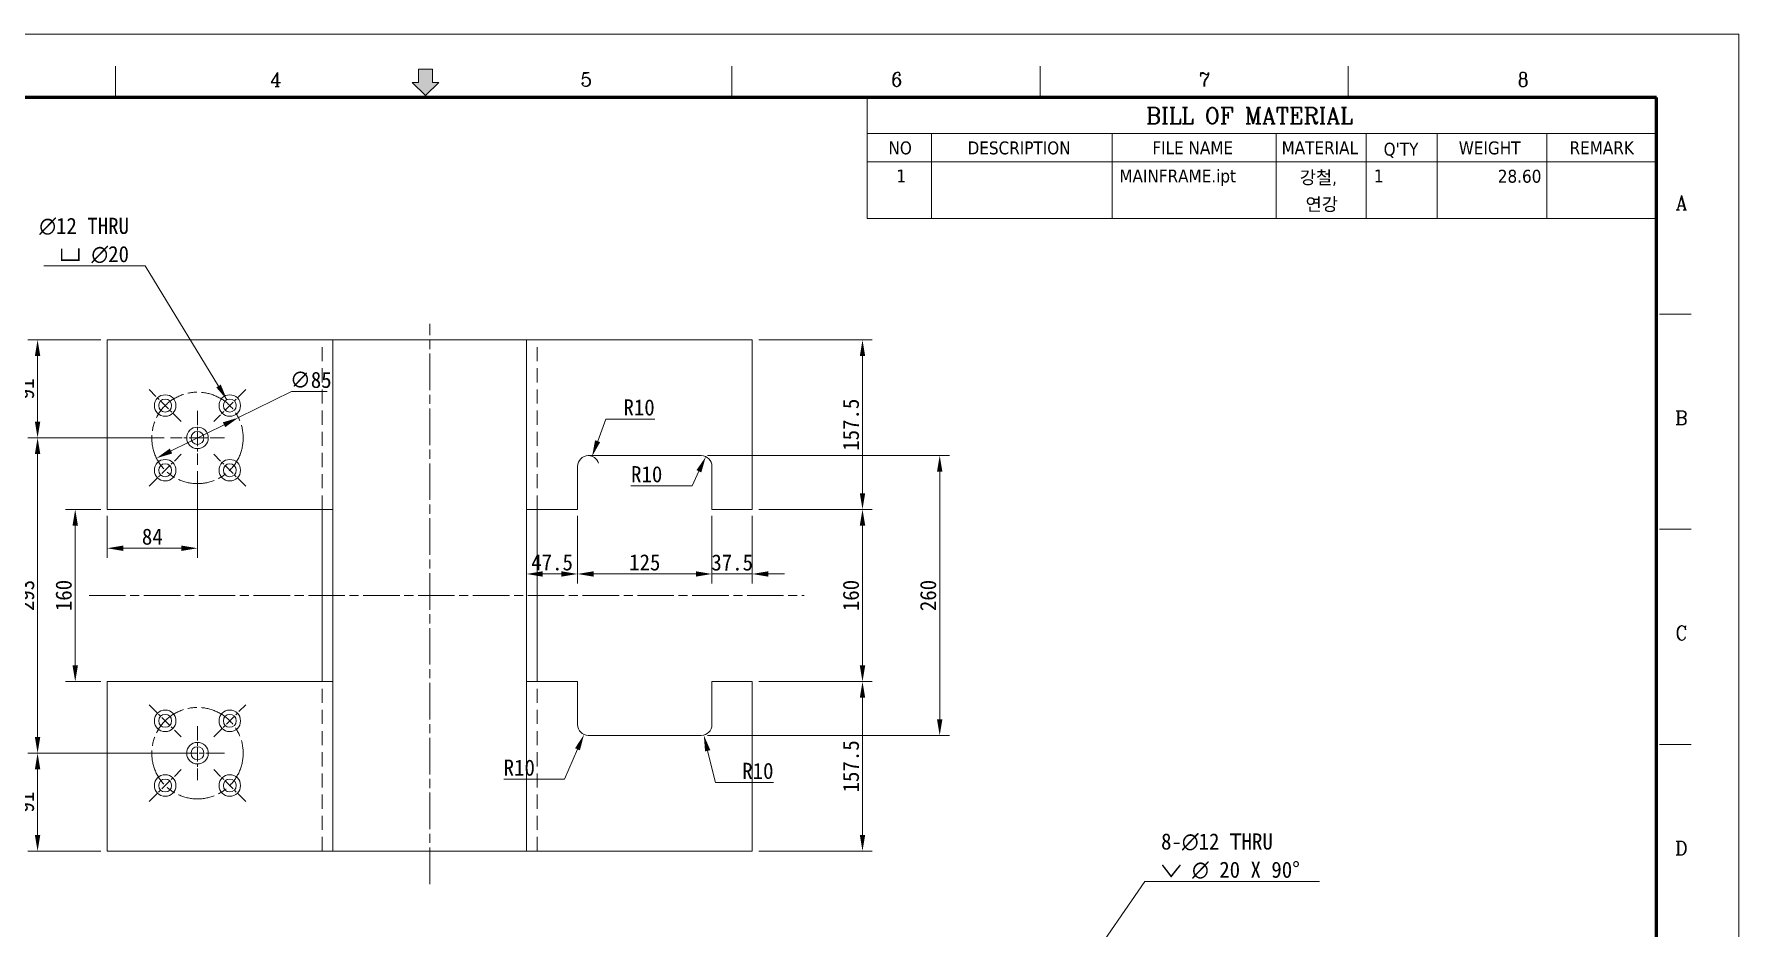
# Model space of a CAD drawing. Header units: millimetres. Extents: x 36 to 2484, y 36 to 1746.
# Drawn here: x 898 to 2484, y 915 to 1746 of the extents above; entities that cross this region are included whole.
import ezdxf
from ezdxf.enums import TextEntityAlignment as Align

# ---------------------------------------------------------------- set-up
doc = ezdxf.new("R2010")
doc.units = ezdxf.units.MM
doc.header["$LTSCALE"] = 6
doc.linetypes.add('CHAIN', pattern=[0.3543, 0.2362, -0.0295, 0.0591, -0.0295])
doc.linetypes.add('HIDDEN', pattern=[9.525, 6.35, -3.175])
doc.layers.get('0').update_dxf_attribs({"lineweight": 18})
for name, color, linetype, lineweight in [('SkizziergeometrieWIN-ISO', 7, 'Continuous', 50), ('가는실선_A4', 7, 'Continuous', 5), ('굵은실선_A3', 7, 'Continuous', 18)]:
    doc.layers.add(name, color=color, linetype=linetype, lineweight=lineweight)
for name, color, linetype, lineweight, true_color in [('가는실선_A3', 9, 'Continuous', 5, 0x808080), ('가는실선중심선_A3', 1, 'Continuous', 5, 0xff0000), ('가는파선_A3', 7, 'HIDDEN', 13, 0x008000), ('해치선_A3', 1, 'Continuous', 5, 0xff0000)]:
    doc.layers.add(name, color=color, linetype=linetype, lineweight=lineweight, true_color=true_color)
doc.styles.add('A3_DS_PartList', font='RomanC.shx')
doc.styles.add('A3_DS_TB02', font='tahoma.ttf')
doc.styles.add('치수문자_A3(2.5)', font='')
doc.styles.add('텍스트 스타일36', font='ROMANC.shx', dxfattribs={"width": 0.941937})
doc.styles.get('치수문자_A3(2.5)').set_extended_font_data('GulimChe')
doc.dimstyles.new('치수_A3(2.5)', dxfattribs={"dimscale": 6, "dimtxt": 2.5, "dimasz": 2.5, "dimexe": 1.5, "dimexo": 1, "dimgap": 0.5, "dimtad": 1, "dimtoh": 1, "dimdec": 1, "dimrnd": 1e-08, "dimdsep": 46, "dimtxsty": '치수문자_A3(2.5)', "dimcen": 0.09, "dimdle": 10, "dimclrd": 8, "dimclre": 8, "dimclrt": 7, "dimadec": 1, "dimazin": 2, "dimtfac": 0.8, "dimtmove": 0, "dimatfit": 3, "dimfxl": 1, "dimtolj": 1, "dimtzin": 0, "dimlwd": -1, "dimlwe": -1, "dimarcsym": 0})
doc.dimstyles.new('치수_A3(2.5)$7', dxfattribs={"dimscale": 6, "dimtxt": 2.5, "dimasz": 2.5, "dimexe": 1.5, "dimexo": 1, "dimgap": 0.5, "dimtad": 1, "dimtoh": 1, "dimdec": 1, "dimrnd": 1e-08, "dimdsep": 46, "dimtxsty": '치수문자_A3(2.5)', "dimcen": 0.09, "dimdle": 10, "dimclrd": 256, "dimclre": 8, "dimclrt": 7, "dimadec": 1, "dimazin": 2, "dimtfac": 0.8, "dimtmove": 0, "dimatfit": 3, "dimfxl": 1, "dimtolj": 1, "dimtzin": 0, "dimlwd": -1, "dimlwe": -1, "dimarcsym": 0})

# ---------------------------------------------------------------- blocks, each defined once
blk = doc.blocks.new('경계 A3_경계')
at = {"layer": '해치선_A3'}
blk.add_hatch(color=7, dxfattribs=at).paths.add_polyline_path([(211.52, 283.53), (212.48, 283.53), (210.42, 281.47), (208.36, 283.53), (209.32, 283.53), (209.32, 285.59), (211.52, 285.59)])
for p, q in [((209.32, 285.59), (211.52, 285.59)), ((209.32, 283.53), (209.32, 285.59)), ((211.52, 285.59), (211.52, 283.53)), ((208.36, 283.53), (209.32, 283.53)), ((210.42, 281.47), (208.36, 283.53)), ((211.52, 283.53), (212.48, 283.53))]:
    blk.add_line(p, q)
at = {"layer": 'SkizziergeometrieWIN-ISO', "lineweight": 18}
for p, q in [((6, 291), (414, 291)), ((414, 291), (414, 6))]:
    blk.add_line(p, q, dxfattribs=at)
at = {"layer": '가는실선_A3', "color": 7}
for p, q in [((162.34, 281.16), (162.34, 286.06)), ((257.9, 281.16), (257.9, 286.06)), ((305.67, 281.16), (305.67, 286.06)), ((353.45, 281.16), (353.45, 286.06)), ((401.71, 247.62), (406.61, 247.62)), ((401.71, 214.3), (406.61, 214.3)), ((401.71, 180.98), (406.61, 180.98))]:
    blk.add_line(p, q, dxfattribs=at)
at = {"layer": '가는실선_A3', "color": 7, "lineweight": 60}
for p, q in [((401.22, 281.16), (19.02, 281.16)), ((401.22, 14.6), (401.22, 281.16))]:
    blk.add_line(p, q, dxfattribs=at)
at = {"layer": '굵은실선_A3'}
blk.add_line((212.48, 283.53), (210.42, 281.47), dxfattribs=at)
at = {"layer": '가는실선_A3', "color": 7, "style": '텍스트 스타일36', "width": 0.941937}
for s, p in [('4', (187.21, 283.98)), ('5', (235.33, 283.98)), ('6', (283.45, 283.98)), ('7', (331.14, 283.98)), ('8', (380.55, 283.98)), ('A', (405.08, 264.88)), ('B', (405.08, 231.56)), ('C', (405.08, 198.24)), ('D', (405.08, 164.92))]:
    blk.add_text(s, height=2.2, dxfattribs=at).set_placement(p, align=Align.MIDDLE_CENTER)
blk = doc.blocks.new('*D16')
at = {"layer": 'Defpoints', "color": 0, "transparency": 16777216}
for p in [(1566.4, 1461.8), (1566.4, 1304.3), (1668.9, 1304.3)]:
    blk.add_point(p, dxfattribs=at)
at = {"layer": '가는실선_A4', "color": 8, "transparency": 16777216}
for p, q in [((1572.4, 1461.8), (1677.9, 1461.8)), ((1668.9, 1446.8), (1668.9, 1319.3)), ((1572.4, 1304.3), (1677.9, 1304.3))]:
    blk.add_line(p, q, dxfattribs=at)
for points in [[(1666.4, 1446.8), (1671.4, 1446.8), (1668.9, 1461.8)], [(1666.4, 1319.3), (1671.4, 1319.3), (1668.9, 1304.3)]]:
    blk.add_solid(points, dxfattribs=at)
at = {"layer": '가는실선_A4', "color": 7, "transparency": 16777216, "insert": (1658.2, 1383), "char_height": 15, "attachment_point": 5, "rotation": 90, "style": '치수문자_A3(2.5)'}
blk.add_mtext('\\A1;157.5', dxfattribs=at)
blk = doc.blocks.new('*D17')
at = {"layer": 'Defpoints', "color": 0, "transparency": 16777216}
for p in [(1566.4, 1304.3), (1566.4, 1144.3), (1668.9, 1144.3)]:
    blk.add_point(p, dxfattribs=at)
at = {"layer": '가는실선_A4', "color": 8, "transparency": 16777216}
for p, q in [((1572.4, 1304.3), (1677.9, 1304.3)), ((1668.9, 1289.3), (1668.9, 1159.3)), ((1572.4, 1144.3), (1677.9, 1144.3))]:
    blk.add_line(p, q, dxfattribs=at)
for points in [[(1666.4, 1289.3), (1671.4, 1289.3), (1668.9, 1304.3)], [(1666.4, 1159.3), (1671.4, 1159.3), (1668.9, 1144.3)]]:
    blk.add_solid(points, dxfattribs=at)
at = {"layer": '가는실선_A4', "color": 7, "transparency": 16777216, "insert": (1658.2, 1224.3), "char_height": 15, "attachment_point": 5, "rotation": 90, "style": '치수문자_A3(2.5)'}
blk.add_mtext('\\A1;160', dxfattribs=at)
blk = doc.blocks.new('*D18')
at = {"layer": 'Defpoints', "color": 0, "transparency": 16777216}
for p in [(1566.4, 1144.3), (1566.4, 986.8), (1668.9, 986.8)]:
    blk.add_point(p, dxfattribs=at)
at = {"layer": '가는실선_A4', "color": 8, "transparency": 16777216}
for p, q in [((1572.4, 1144.3), (1677.9, 1144.3)), ((1668.9, 1129.3), (1668.9, 1001.8)), ((1572.4, 986.8), (1677.9, 986.8))]:
    blk.add_line(p, q, dxfattribs=at)
for points in [[(1666.4, 1129.3), (1671.4, 1129.3), (1668.9, 1144.3)], [(1666.4, 1001.8), (1671.4, 1001.8), (1668.9, 986.8)]]:
    blk.add_solid(points, dxfattribs=at)
at = {"layer": '가는실선_A4', "color": 7, "transparency": 16777216, "insert": (1658.2, 1065.5), "char_height": 15, "attachment_point": 5, "rotation": 90, "style": '치수문자_A3(2.5)'}
blk.add_mtext('\\A1;157.5', dxfattribs=at)
blk = doc.blocks.new('*D22')
at = {"layer": 'Defpoints', "color": 0, "transparency": 16777216}
for p in [(1528.9, 1304.3), (1566.4, 1304.3), (1566.4, 1244.3)]:
    blk.add_point(p, dxfattribs=at)
at = {"layer": '가는실선_A4', "color": 8, "transparency": 16777216}
for p, q in [((1528.9, 1298.3), (1528.9, 1235.3)), ((1566.4, 1298.3), (1566.4, 1235.3)), ((1513.9, 1244.3), (1498.9, 1244.3)), ((1528.9, 1244.3), (1543.9, 1244.3)), ((1543.9, 1244.3), (1551.4, 1244.3)), ((1566.4, 1244.3), (1551.4, 1244.3)), ((1581.4, 1244.3), (1596.4, 1244.3))]:
    blk.add_line(p, q, dxfattribs=at)
for points in [[(1513.9, 1246.8), (1513.9, 1241.8), (1528.9, 1244.3)], [(1581.4, 1246.8), (1581.4, 1241.8), (1566.4, 1244.3)]]:
    blk.add_solid(points, dxfattribs=at)
at = {"layer": '가는실선_A4', "color": 7, "transparency": 16777216, "insert": (1547.7, 1254.9), "char_height": 15, "attachment_point": 5, "style": '치수문자_A3(2.5)'}
blk.add_mtext('\\A1;37.5', dxfattribs=at)
blk = doc.blocks.new('*D23')
at = {"layer": 'Defpoints', "color": 0, "transparency": 16777216}
for p in [(1403.9, 1304.3), (1528.9, 1304.3), (1403.9, 1244.3)]:
    blk.add_point(p, dxfattribs=at)
at = {"layer": '가는실선_A4', "color": 8, "transparency": 16777216}
for p, q in [((1403.9, 1298.3), (1403.9, 1235.3)), ((1528.9, 1298.3), (1528.9, 1235.3)), ((1513.9, 1244.3), (1418.9, 1244.3))]:
    blk.add_line(p, q, dxfattribs=at)
for points in [[(1418.9, 1246.8), (1418.9, 1241.8), (1403.9, 1244.3)], [(1513.9, 1246.8), (1513.9, 1241.8), (1528.9, 1244.3)]]:
    blk.add_solid(points, dxfattribs=at)
at = {"layer": '가는실선_A4', "color": 7, "transparency": 16777216, "insert": (1466.4, 1255), "char_height": 15, "attachment_point": 5, "style": '치수문자_A3(2.5)'}
blk.add_mtext('\\A1;125', dxfattribs=at)
blk = doc.blocks.new('*D24')
at = {"layer": 'Defpoints', "color": 0, "transparency": 16777216}
for p in [(1356.4, 1304.3), (1403.9, 1304.3), (1356.4, 1244.3)]:
    blk.add_point(p, dxfattribs=at)
at = {"layer": '가는실선_A4', "color": 8, "transparency": 16777216}
for p, q in [((1356.4, 1298.3), (1356.4, 1235.3)), ((1403.9, 1298.3), (1403.9, 1235.3)), ((1388.9, 1244.3), (1371.4, 1244.3))]:
    blk.add_line(p, q, dxfattribs=at)
for points in [[(1371.4, 1246.8), (1371.4, 1241.8), (1356.4, 1244.3)], [(1388.9, 1246.8), (1388.9, 1241.8), (1403.9, 1244.3)]]:
    blk.add_solid(points, dxfattribs=at)
at = {"layer": '가는실선_A4', "color": 7, "transparency": 16777216, "insert": (1380.2, 1255), "char_height": 15, "attachment_point": 5, "style": '치수문자_A3(2.5)'}
blk.add_mtext('\\A1;47.5', dxfattribs=at)
blk = doc.blocks.new('*D25')
at = {"layer": 'Defpoints', "color": 0, "transparency": 16777216}
for p in [(1025.4, 1370.8), (901.7, 1077.8), (1010.2, 1077.8)]:
    blk.add_point(p, dxfattribs=at)
at = {"layer": '가는실선_A4', "color": 8, "transparency": 16777216}
for p, q in [((1019.4, 1370.8), (892.7, 1370.8)), ((901.7, 1355.8), (901.7, 1092.8)), ((1004.2, 1077.8), (892.7, 1077.8))]:
    blk.add_line(p, q, dxfattribs=at)
for points in [[(899.2, 1355.8), (904.2, 1355.8), (901.7, 1370.8)], [(899.2, 1092.8), (904.2, 1092.8), (901.7, 1077.8)]]:
    blk.add_solid(points, dxfattribs=at)
at = {"layer": '가는실선_A4', "color": 7, "transparency": 16777216, "insert": (891.1, 1224.3), "char_height": 15, "attachment_point": 5, "rotation": 90, "style": '치수문자_A3(2.5)'}
blk.add_mtext('\\A1;293', dxfattribs=at)
blk = doc.blocks.new('*D30')
at = {"layer": 'Defpoints', "color": 0, "transparency": 16777216}
for p in [(1518.9, 1354.3), (1518.9, 1094.3), (1740.7, 1094.3)]:
    blk.add_point(p, dxfattribs=at)
at = {"layer": '가는실선_A4', "color": 8, "transparency": 16777216}
for p, q in [((1524.9, 1354.3), (1749.7, 1354.3)), ((1740.7, 1339.3), (1740.7, 1109.3)), ((1524.9, 1094.3), (1749.7, 1094.3))]:
    blk.add_line(p, q, dxfattribs=at)
for points in [[(1738.2, 1339.3), (1743.2, 1339.3), (1740.7, 1354.3)], [(1738.2, 1109.3), (1743.2, 1109.3), (1740.7, 1094.3)]]:
    blk.add_solid(points, dxfattribs=at)
at = {"layer": '가는실선_A4', "color": 7, "transparency": 16777216, "insert": (1730, 1224.3), "char_height": 15, "attachment_point": 5, "rotation": 90, "style": '치수문자_A3(2.5)'}
blk.add_mtext('\\A1;260', dxfattribs=at)
blk = doc.blocks.new('*D31')
at = {"layer": 'Defpoints', "color": 0, "transparency": 16777216}
for p in [(1088.5, 1389.6), (1012.3, 1351.9)]:
    blk.add_point(p, dxfattribs=at)
at = {"layer": '가는실선_A4', "color": 8, "transparency": 16777216}
for p, q in [((1088.5, 1389.6), (1137.7, 1413.9)), ((1137.7, 1413.9), (1170.9, 1413.9)), ((1025.8, 1358.6), (1075.1, 1382.9))]:
    blk.add_line(p, q, dxfattribs=at)
for points in [[(1074, 1385.2), (1076.2, 1380.7), (1088.5, 1389.6)], [(1024.6, 1360.8), (1026.9, 1356.3), (1012.3, 1351.9)]]:
    blk.add_solid(points, dxfattribs=at)
at = {"layer": '가는실선_A4', "color": 7, "transparency": 16777216, "insert": (1155.8, 1424.6), "char_height": 15, "attachment_point": 5, "style": '치수문자_A3(2.5)'}
blk.add_mtext('\\A1;∅85', dxfattribs=at)
blk = doc.blocks.new('*D32')
at = {"layer": 'Defpoints', "color": 0, "transparency": 16777216}
for p in [(1050.4, 1345.8), (966.4, 1304.3), (1050.4, 1268.2)]:
    blk.add_point(p, dxfattribs=at)
at = {"layer": '가는실선_A4', "color": 8, "transparency": 16777216}
for p, q in [((1050.4, 1339.8), (1050.4, 1259.2)), ((966.4, 1298.3), (966.4, 1259.2)), ((981.4, 1268.2), (1035.4, 1268.2))]:
    blk.add_line(p, q, dxfattribs=at)
for points in [[(981.4, 1270.7), (981.4, 1265.7), (966.4, 1268.2)], [(1035.4, 1270.7), (1035.4, 1265.7), (1050.4, 1268.2)]]:
    blk.add_solid(points, dxfattribs=at)
at = {"layer": '가는실선_A4', "color": 7, "transparency": 16777216, "insert": (1008.4, 1278.9), "char_height": 15, "attachment_point": 5, "style": '치수문자_A3(2.5)'}
blk.add_mtext('\\A1;84', dxfattribs=at)
blk = doc.blocks.new('*D33')
at = {"layer": 'Defpoints', "color": 0, "transparency": 16777216}
for p in [(966.4, 1304.3), (936.7, 1144.3), (966.4, 1144.3)]:
    blk.add_point(p, dxfattribs=at)
at = {"layer": '가는실선_A4', "color": 8, "transparency": 16777216}
for p, q in [((960.4, 1304.3), (927.7, 1304.3)), ((936.7, 1289.3), (936.7, 1159.3)), ((960.4, 1144.3), (927.7, 1144.3))]:
    blk.add_line(p, q, dxfattribs=at)
for points in [[(934.2, 1289.3), (939.2, 1289.3), (936.7, 1304.3)], [(934.2, 1159.3), (939.2, 1159.3), (936.7, 1144.3)]]:
    blk.add_solid(points, dxfattribs=at)
at = {"layer": '가는실선_A4', "color": 7, "transparency": 16777216, "insert": (926, 1224.3), "char_height": 15, "attachment_point": 5, "rotation": 90, "style": '치수문자_A3(2.5)'}
blk.add_mtext('\\A1;160', dxfattribs=at)
blk = doc.blocks.new('*D39')
at = {"layer": 'Defpoints', "color": 0, "transparency": 16777216}
for p in [(901.7, 1461.8), (966.4, 1461.8), (1025.4, 1370.8)]:
    blk.add_point(p, dxfattribs=at)
at = {"layer": '가는실선_A4', "color": 8, "transparency": 16777216}
for p, q in [((960.4, 1461.8), (892.7, 1461.8)), ((901.7, 1385.8), (901.7, 1446.8)), ((1019.4, 1370.8), (892.7, 1370.8))]:
    blk.add_line(p, q, dxfattribs=at)
for points in [[(899.2, 1446.8), (904.2, 1446.8), (901.7, 1461.8)], [(899.2, 1385.8), (904.2, 1385.8), (901.7, 1370.8)]]:
    blk.add_solid(points, dxfattribs=at)
at = {"layer": '가는실선_A4', "color": 7, "transparency": 16777216, "insert": (891, 1416.3), "char_height": 15, "attachment_point": 5, "rotation": 90, "style": '치수문자_A3(2.5)'}
blk.add_mtext('\\A1;91', dxfattribs=at)
blk = doc.blocks.new('*D40')
at = {"layer": 'Defpoints', "color": 0, "transparency": 16777216}
for p in [(1050.4, 1077.8), (901.7, 986.8), (966.4, 986.8)]:
    blk.add_point(p, dxfattribs=at)
at = {"layer": '가는실선_A4', "color": 8, "transparency": 16777216}
for p, q in [((1044.4, 1077.8), (892.7, 1077.8)), ((901.7, 1062.8), (901.7, 1001.8)), ((960.4, 986.8), (892.7, 986.8))]:
    blk.add_line(p, q, dxfattribs=at)
for points in [[(899.2, 1062.8), (904.2, 1062.8), (901.7, 1077.8)], [(899.2, 1001.8), (904.2, 1001.8), (901.7, 986.8)]]:
    blk.add_solid(points, dxfattribs=at)
at = {"layer": '가는실선_A4', "color": 7, "transparency": 16777216, "insert": (891, 1032.3), "char_height": 15, "attachment_point": 5, "rotation": 90, "style": '치수문자_A3(2.5)'}
blk.add_mtext('\\A1;91', dxfattribs=at)
blk = doc.blocks.new('*D41')
at = {"layer": 'Defpoints', "color": 0, "transparency": 16777216}
for p in [(1523.2, 1353.3), (1518.9, 1344.3)]:
    blk.add_point(p, dxfattribs=at)
at = {"layer": '가는실선_A4', "color": 8, "transparency": 16777216}
for p, q in [((1510.4, 1326.2), (1516.8, 1339.7)), ((1453.6, 1326.2), (1510.4, 1326.2))]:
    blk.add_line(p, q, dxfattribs=at)
blk.add_solid([(1514.5, 1340.8), (1519, 1338.7), (1523.2, 1353.3)], dxfattribs=at)
at = {"layer": '가는실선_A4', "color": 7, "transparency": 16777216, "insert": (1468.2, 1336.9), "char_height": 15, "attachment_point": 5, "style": '치수문자_A3(2.5)'}
blk.add_mtext('\\A1;R10', dxfattribs=at)
blk = doc.blocks.new('*D42')
at = {"layer": 'Defpoints', "color": 0, "transparency": 16777216}
for p in [(1417.4, 1353.6), (1413.9, 1344.3)]:
    blk.add_point(p, dxfattribs=at)
at = {"layer": '가는실선_A4', "color": 8, "transparency": 16777216}
for p, q in [((1430.2, 1388.3), (1422.6, 1367.7)), ((1475.7, 1388.3), (1430.2, 1388.3))]:
    blk.add_line(p, q, dxfattribs=at)
blk.add_arc((1413.9, 1344.3), 10, 18.112, 90, dxfattribs=at)
blk.add_solid([(1420.2, 1368.6), (1424.9, 1366.8), (1417.4, 1353.6)], dxfattribs=at)
at = {"layer": '가는실선_A4', "color": 7, "transparency": 16777216, "insert": (1461.1, 1399), "char_height": 15, "attachment_point": 5, "style": '치수문자_A3(2.5)'}
blk.add_mtext('\\A1;R10', dxfattribs=at)
blk = doc.blocks.new('*D43')
at = {"layer": 'Defpoints', "color": 0, "transparency": 16777216}
for p in [(1409.9, 1095.1), (1413.9, 1104.3)]:
    blk.add_point(p, dxfattribs=at)
at = {"layer": '가는실선_A4', "color": 8, "transparency": 16777216}
for p, q in [((1391.6, 1053.5), (1403.8, 1081.4)), ((1335.2, 1053.5), (1391.6, 1053.5))]:
    blk.add_line(p, q, dxfattribs=at)
blk.add_solid([(1401.6, 1082.4), (1406.1, 1080.4), (1409.9, 1095.1)], dxfattribs=at)
at = {"layer": '가는실선_A4', "color": 7, "transparency": 16777216, "insert": (1349.7, 1064.2), "char_height": 15, "attachment_point": 5, "style": '치수문자_A3(2.5)'}
blk.add_mtext('\\A1;R10', dxfattribs=at)
blk = doc.blocks.new('*D44')
at = {"layer": 'Defpoints', "color": 0, "transparency": 16777216}
for p in [(1518.9, 1104.3), (1521.3, 1094.6)]:
    blk.add_point(p, dxfattribs=at)
at = {"layer": '가는실선_A4', "color": 8, "transparency": 16777216}
for p, q in [((1532.3, 1050.5), (1524.9, 1080)), ((1586.1, 1050.5), (1532.3, 1050.5))]:
    blk.add_line(p, q, dxfattribs=at)
blk.add_solid([(1527.4, 1080.6), (1522.5, 1079.4), (1521.3, 1094.6)], dxfattribs=at)
at = {"layer": '가는실선_A4', "color": 7, "transparency": 16777216, "insert": (1571.6, 1061.2), "char_height": 15, "attachment_point": 5, "style": '치수문자_A3(2.5)'}
blk.add_mtext('\\A1;R10', dxfattribs=at)
blk = doc.blocks.new('BILL OF MATERIAL4')
at = {"layer": '가는실선_A4'}
for p, q in [((401.22, 281.16), (278.87, 281.16)), ((278.87, 281.16), (278.87, 275.59)), ((401.22, 281.16), (401.22, 275.59)), ((401.22, 275.59), (278.87, 275.59)), ((278.87, 275.59), (278.87, 271.21)), ((288.87, 275.59), (288.87, 271.21)), ((316.87, 275.59), (316.87, 271.21)), ((342.27, 275.59), (342.27, 271.21)), ((356.22, 275.59), (356.22, 271.21)), ((367.22, 275.59), (367.22, 271.21)), ((384.22, 275.59), (384.22, 271.21)), ((401.22, 275.59), (401.22, 271.21)), ((401.22, 271.21), (278.87, 271.21)), ((278.87, 271.21), (278.87, 262.45)), ((288.87, 271.21), (288.87, 262.45)), ((316.87, 271.21), (316.87, 262.45)), ((342.27, 271.21), (342.27, 262.45)), ((356.22, 271.21), (356.22, 262.45)), ((367.22, 271.21), (367.22, 262.45)), ((384.22, 271.21), (384.22, 262.45)), ((401.22, 271.21), (401.22, 262.45)), ((401.22, 262.45), (278.87, 262.45))]:
    blk.add_line(p, q, dxfattribs=at)
at = {"layer": '가는실선_A4', "color": 7, "attachment_point": 7}
for s, insert, char_height, style in [('BILL OF MATERIAL', (322.09, 277.12), 2.5, 'A3_DS_PartList'), ('NO', (282.18, 272.34), 2, 'A3_DS_TB02'), ('DESCRIPTION', (294.44, 272.34), 2, 'A3_DS_TB02'), ('FILE NAME', (323.08, 272.4), 2, 'A3_DS_TB02'), ('MATERIAL', (343.11, 272.4), 2, 'A3_DS_TB02'), ("Q'TY", (358.93, 271.83), 2, 'A3_DS_TB02'), ('WEIGHT', (370.58, 272.34), 2, 'A3_DS_TB02'), ('REMARK', (387.75, 272.4), 2, 'A3_DS_TB02'), ('1', (283.42, 268.02), 2, 'A3_DS_TB02'), ('MAINFRAME.ipt', (317.97, 267.46), 2, 'A3_DS_TB02'), ('강철, ', (345.93, 267.47), 2, 'A3_DS_TB02'), ('1', (357.42, 268.02), 2, 'A3_DS_TB02'), ('28.60', (376.63, 267.95), 2, 'A3_DS_TB02'), ('연강', (346.83, 263.44), 2, 'A3_DS_TB02')]:
    blk.add_mtext(s, dxfattribs=dict(at, insert=insert, char_height=char_height, style=style))

msp = doc.modelspace()

# ---------------------------------------------------------------- linework, layer by layer
at = {"layer": '가는실선중심선_A3', "linetype": 'CHAIN', "ltscale": 23.990969}
for p, q in [((1266.409, 956.085), (1266.409, 1476.758)), ((949.54, 1224.258), (1614.743, 1224.258))]:
    msp.add_line(p, q, dxfattribs=at)
at = {"layer": '가는실선중심선_A3', "linetype": 'CHAIN', "ltscale": 7.778352}
for p, q in [((1035.206, 1385.961), (1005.508, 1415.659)), ((1095.31, 1415.659), (1065.612, 1385.961)), ((1005.508, 1325.856), (1035.206, 1355.555)), ((1095.31, 1325.856), (1065.612, 1355.555)), ((1005.508, 1122.659), (1035.206, 1092.961)), ((1065.612, 1092.961), (1095.31, 1122.659)), ((1005.508, 1032.856), (1035.206, 1062.555)), ((1095.31, 1032.856), (1065.612, 1062.555))]:
    msp.add_line(p, q, dxfattribs=at)
at = {"layer": '가는실선중심선_A3', "linetype": 'CHAIN', "ltscale": 9.259962}
for p, q in [((1050.409, 1395.758), (1050.409, 1345.758)), ((1075.409, 1370.758), (1025.409, 1370.758)), ((1050.409, 1102.758), (1050.409, 1052.758))]:
    msp.add_line(p, q, dxfattribs=at)
at = {"layer": '가는실선중심선_A3', "linetype": 'CHAIN', "ltscale": 12.072242}
msp.add_line((1075.409, 1077.758), (1010.224, 1077.758), dxfattribs=at)
at = {"layer": '가는실선중심선_A3', "linetype": 'CHAIN', "ltscale": 23.990969}
for centre in [(1050.409, 1370.758), (1050.409, 1077.758)]:
    msp.add_circle(centre, 42.5, dxfattribs=at)
at = {"layer": '가는파선_A3', "ltscale": 0.344488}
for p, q in [((1166.409, 1304.258), (1166.409, 1461.758)), ((1366.409, 1304.258), (1366.409, 1461.758)), ((1166.409, 986.758), (1166.409, 1144.258)), ((1366.409, 986.758), (1366.409, 1144.258))]:
    msp.add_line(p, q, dxfattribs=at)
at = {"layer": '굵은실선_A3'}
for p, q in [((966.409, 1304.258), (966.409, 1461.758)), ((966.409, 1461.758), (1161.409, 1461.758)), ((1176.409, 1461.758), (1161.409, 1461.758)), ((1176.409, 1304.258), (1176.409, 1461.758)), ((1176.409, 1461.758), (1181.409, 1461.758)), ((1181.409, 1461.758), (1351.409, 1461.758)), ((1351.409, 1461.758), (1356.409, 1461.758)), ((1371.409, 1461.758), (1356.409, 1461.758)), ((1356.409, 1304.258), (1356.409, 1461.758)), ((1371.409, 1461.758), (1566.409, 1461.758)), ((1566.409, 1304.258), (1566.409, 1461.758)), ((1413.909, 1354.258), (1518.909, 1354.258)), ((1403.909, 1304.258), (1403.909, 1344.258)), ((1528.909, 1344.258), (1528.909, 1304.258)), ((966.409, 1304.258), (1161.409, 1304.258)), ((1176.409, 1304.258), (1161.409, 1304.258)), ((1166.409, 1144.258), (1166.409, 1304.258)), ((1176.409, 1304.258), (1176.409, 1144.258)), ((1371.409, 1304.258), (1356.409, 1304.258)), ((1356.409, 1144.258), (1356.409, 1304.258)), ((1366.409, 1304.258), (1366.409, 1144.258)), ((1371.409, 1304.258), (1403.909, 1304.258)), ((1528.909, 1304.258), (1566.409, 1304.258)), ((1161.409, 1144.258), (966.409, 1144.258)), ((966.409, 986.758), (966.409, 1144.258)), ((1161.409, 1144.258), (1176.409, 1144.258)), ((1176.409, 986.758), (1176.409, 1144.258)), ((1356.409, 1144.258), (1371.409, 1144.258)), ((1356.409, 986.758), (1356.409, 1144.258)), ((1403.909, 1144.258), (1371.409, 1144.258)), ((1403.909, 1104.258), (1403.909, 1144.258)), ((1528.909, 1144.258), (1528.909, 1104.258)), ((1566.409, 1144.258), (1528.909, 1144.258)), ((1566.409, 986.758), (1566.409, 1144.258)), ((1518.909, 1094.258), (1413.909, 1094.258)), ((1161.409, 986.758), (966.409, 986.758)), ((1161.409, 986.758), (1176.409, 986.758)), ((1181.409, 986.758), (1176.409, 986.758)), ((1351.409, 986.758), (1181.409, 986.758)), ((1356.409, 986.758), (1351.409, 986.758)), ((1356.409, 986.758), (1371.409, 986.758)), ((1566.409, 986.758), (1371.409, 986.758))]:
    msp.add_line(p, q, dxfattribs=at)
for centre, radius in [((1020.357, 1400.81), 10), ((1020.357, 1400.81), 6), ((1080.461, 1400.81), 10), ((1080.461, 1400.81), 6), ((1050.409, 1370.758), 10), ((1050.409, 1370.758), 6), ((1020.357, 1340.706), 10), ((1080.461, 1340.706), 10), ((1020.357, 1340.706), 6), ((1080.461, 1340.706), 6), ((1020.357, 1107.81), 10), ((1020.357, 1107.81), 6), ((1080.461, 1107.81), 10), ((1080.461, 1107.81), 6), ((1050.409, 1077.758), 10), ((1050.409, 1077.758), 6), ((1020.357, 1047.706), 10), ((1020.357, 1047.706), 6), ((1080.461, 1047.706), 10), ((1080.461, 1047.706), 6)]:
    msp.add_circle(centre, radius, dxfattribs=at)
for centre, start, end in [((1413.909, 1344.258), 90, 180), ((1518.909, 1344.258), 0, 90), ((1413.909, 1104.258), 180, 270), ((1518.909, 1104.258), 270, 0)]:
    msp.add_arc(centre, 10, start, end, dxfattribs=at)

# ---------------------------------------------------------------- block references
at = {"xscale": 6, "yscale": 6, "zscale": 6}
msp.add_blockref('경계 A3_경계', (0, 0), dxfattribs=at)
at = {"layer": '가는실선_A4', "xscale": 6, "yscale": 6, "zscale": 6}
msp.add_blockref('BILL OF MATERIAL4', (0, 0), dxfattribs=at)

# ---------------------------------------------------------------- texts
at = {"layer": '가는실선_A3', "color": 7, "char_height": 15, "line_spacing_factor": 1.05, "style": '치수문자_A3(2.5)'}
for s, insert, width, attachment_point in [('{\\f굴림체|b0|i0;\\H15.0000;\\fAIGDT|b0|i0;\\H15.0000;n\\f굴림체|b0|i0;\\H15.0000;12 THRU\\P\\fAIGDT|b0|i0;\\H15.0000;v\\f굴림체|b0|i0;\\H15.0000; \\fAIGDT|b0|i0;\\H15.0000;n\\f굴림체|b0|i0;\\H15.0000;20}', (986.703, 1533.102), 87.31162, 9), ('{8-\\fAIGDT|b0|i0;\\H15.0000;n\\f굴림체|b0|i0;\\H15.0000;12 \\fSegoe UI|b0|i0;\\H15.0000;T\\f굴림체|b0|i0;\\H15.0000;HRU\\P\\fAIGDT|b0|i0;\\H15.0000;w\\f굴림체|b0|i0;\\H15.0000; \\fAIGDT|b0|i0;\\H15.0000;n\\f굴림체|b0|i0;\\H15.0000; 20 X 90°}', (1946.575, 960.983), 160.43453, 7)]:
    msp.add_mtext(s, dxfattribs=dict(at, insert=insert, width=width, attachment_point=attachment_point))

# ---------------------------------------------------------------- dimensions: what is measured, and where the dimension line sits
at = {"layer": '가는실선_A4', "color": 8, "true_color": 0x808080}
for base, p1, p2, angle, override, picture, middle in [((901.744, 1461.758), (1025.409, 1370.758), (966.409, 1461.758), 90, {"dimgap": 0.5, "dimtoh": 0, "dimdec": 1, "dimtol": 0, "dimlim": 0, "dimtp": 0, "dimtm": 0, "dimtdec": 2, "dimtofl": 0, "dimatfit": 1}, '*D39', (901.744, 1416.258)), ((1668.866, 1304.258), (1566.409, 1461.758), (1566.409, 1304.258), 90, {"dimgap": 0.5, "dimtoh": 0, "dimdec": 1, "dimtol": 0, "dimlim": 0, "dimtp": 0, "dimtm": 0, "dimtdec": 2, "dimtofl": 0, "dimatfit": 1}, '*D16', (1668.866, 1383.008)), ((901.744, 1077.758), (1025.409, 1370.758), (1010.224, 1077.758), 90, {"dimgap": 0.5, "dimtoh": 0, "dimdec": 1, "dimtol": 0, "dimlim": 0, "dimtp": 0, "dimtm": 0, "dimtdec": 2, "dimtofl": 0, "dimatfit": 1}, '*D25', (901.744, 1224.258)), ((1740.709, 1094.258), (1518.909, 1354.258), (1518.909, 1094.258), 90, {"dimgap": 0.5, "dimtoh": 0, "dimdec": 1, "dimtol": 0, "dimlim": 0, "dimtp": 0, "dimtm": 0, "dimtdec": 2, "dimtofl": 0, "dimatfit": 1}, '*D30', (1740.709, 1224.258)), ((1050.409, 1268.249), (966.409, 1304.258), (1050.409, 1345.758), 180, {"dimgap": 0.5, "dimtoh": 0, "dimdec": 1, "dimtol": 0, "dimlim": 0, "dimtp": 0, "dimtm": 0, "dimtdec": 2, "dimtofl": 0, "dimatfit": 1}, '*D32', (1008.409, 1268.249)), ((936.656, 1144.258), (966.409, 1304.258), (966.409, 1144.258), 90, {"dimgap": 0.5, "dimtoh": 0, "dimdec": 1, "dimtol": 0, "dimlim": 0, "dimtp": 0, "dimtm": 0, "dimtdec": 2, "dimtofl": 0, "dimatfit": 1}, '*D33', (936.656, 1224.258)), ((1356.409, 1244.258), (1403.909, 1304.258), (1356.409, 1304.258), 180, {"dimgap": 0.5, "dimtoh": 0, "dimdec": 1, "dimtol": 0, "dimlim": 0, "dimtp": 0, "dimtm": 0, "dimtdec": 2, "dimtofl": 0, "dimatfit": 1}, '*D24', (1380.159, 1244.258)), ((1403.909, 1244.258), (1528.909, 1304.258), (1403.909, 1304.258), 180, {"dimgap": 0.5, "dimtoh": 0, "dimdec": 1, "dimtol": 0, "dimlim": 0, "dimtp": 0, "dimtm": 0, "dimtdec": 2, "dimtofl": 0, "dimatfit": 1}, '*D23', (1466.409, 1244.258)), ((1566.409, 1244.258), (1528.909, 1304.258), (1566.409, 1304.258), 180, {"dimgap": 0.5, "dimtoh": 0, "dimdec": 1, "dimtol": 0, "dimlim": 0, "dimtp": 0, "dimtm": 0, "dimtdec": 2, "dimtofl": 0}, '*D22', (1547.659, 1244.258)), ((1668.866, 1144.258), (1566.409, 1304.258), (1566.409, 1144.258), 90, {"dimgap": 0.5, "dimtoh": 0, "dimdec": 1, "dimtol": 0, "dimlim": 0, "dimtp": 0, "dimtm": 0, "dimtdec": 2, "dimtofl": 0, "dimatfit": 1}, '*D17', (1668.866, 1224.258)), ((1668.866, 986.758), (1566.409, 1144.258), (1566.409, 986.758), 90, {"dimgap": 0.5, "dimtoh": 0, "dimdec": 1, "dimtol": 0, "dimlim": 0, "dimtp": 0, "dimtm": 0, "dimtdec": 2, "dimtofl": 0, "dimatfit": 1}, '*D18', (1668.866, 1065.508)), ((901.744, 986.758), (1050.409, 1077.758), (966.409, 986.758), 90, {"dimgap": 0.5, "dimtoh": 0, "dimdec": 1, "dimtol": 0, "dimlim": 0, "dimtp": 0, "dimtm": 0, "dimtdec": 2, "dimtofl": 0, "dimatfit": 1}, '*D40', (901.744, 1032.258))]:
    dim = msp.add_linear_dim(base=base, p1=p1, p2=p2, angle=angle, dimstyle='치수_A3(2.5)', override=override, dxfattribs=at)
    dim.commit()
    dim.dimension.update_dxf_attribs({"geometry": picture, "text_midpoint": middle, "dimtype": 160})
dim = msp.add_diameter_dim_2p(p1=(1012.309, 1351.925), p2=(1088.508, 1389.59), dimstyle='치수_A3(2.5)', override={"dimgap": 0.5, "dimtih": 1, "dimdec": 1, "dimlfac": 1, "dimtol": 0, "dimlim": 0, "dimtp": 0, "dimtm": 0, "dimtdec": 2, "dimatfit": 2}, dxfattribs=at)
dim.commit()
dim.dimension.update_dxf_attribs({"geometry": '*D31', "text_midpoint": (1155.828, 1413.912), "dimtype": 163})
for center, mpoint, picture, middle in [((1413.909, 1344.258), (1417.382, 1353.635), '*D42', (1461.145, 1388.316)), ((1518.909, 1344.258), (1523.156, 1353.311), '*D41', (1468.154, 1326.151)), ((1413.909, 1104.258), (1409.883, 1095.104), '*D43', (1349.734, 1053.528)), ((1518.909, 1104.258), (1521.32, 1094.553), '*D44', (1571.551, 1050.474))]:
    dim = msp.add_radius_dim(center=center, mpoint=mpoint, dimstyle='치수_A3(2.5)', override={"dimgap": 0.5, "dimtih": 1, "dimdec": 1, "dimlfac": 1, "dimcen": 0, "dimtol": 0, "dimlim": 0, "dimtp": 0, "dimtm": 0, "dimtdec": 2, "dimtofl": 0}, dxfattribs=at)
    dim.commit()
    dim.dimension.update_dxf_attribs({"geometry": picture, "text_midpoint": middle, "dimtype": 164})

# ---------------------------------------------------------------- leaders
at = {"layer": '가는실선_A3', "annotation_type": 0, "has_hookline": 1}
for points, hookline_direction, text_width in [([(1077.811, 1406.193), (1001.703, 1530.602), (986.703, 1530.602)], 1, 79.316), ([(1821.914, 800.008), (1931.575, 958.483), (1946.575, 958.483)], 0, 147.241)]:
    msp.add_leader(points, dimstyle='치수_A3(2.5)$7', override={"dimgap": 0, "dimtad": 1}, dxfattribs=dict(at, hookline_direction=hookline_direction, text_width=text_width))

doc.saveas('drawing.dxf')
